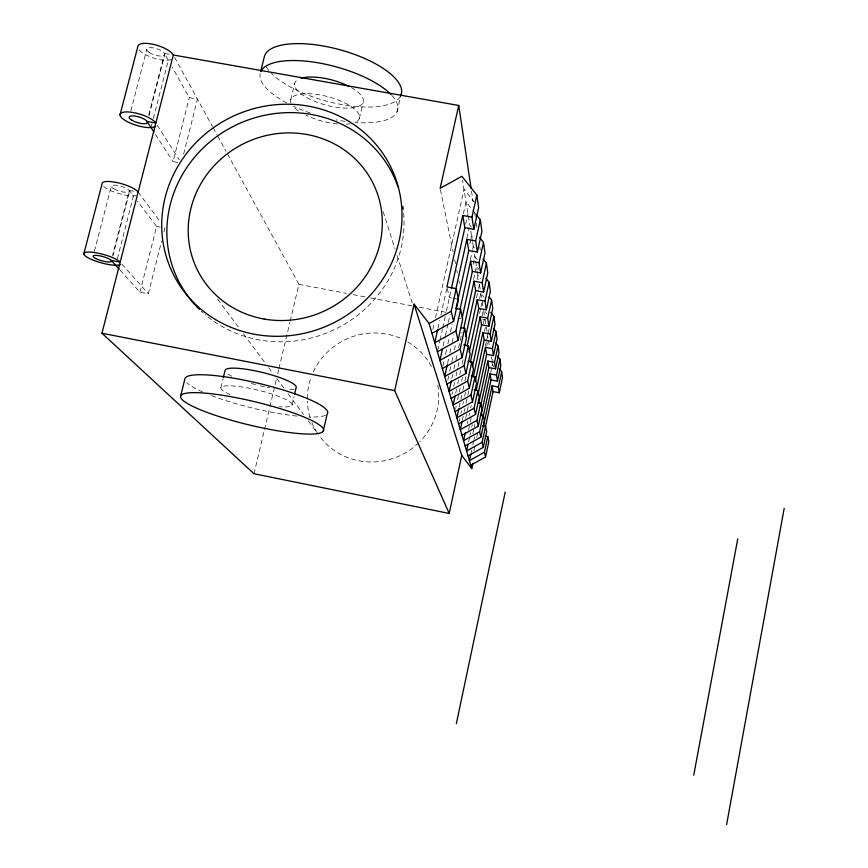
<?xml version="1.0" encoding="UTF-8"?>
<svg xmlns="http://www.w3.org/2000/svg" width="868" height="868" viewBox="0 0 868 868"><rect width="100%" height="100%" fill="white"/><g stroke="black" fill="none" stroke-linecap="round" stroke-linejoin="round"><path stroke-width="0.65" stroke-dasharray="4.34 3.25" d="M485.462 345.768L486.308 341.829M486.59 340.516L489.433 327.41M468.536 430.083L469.957 423.476M470.239 422.163L471.096 418.192M486.796 345.54L487.371 342.903M468.579 441.779L469.718 436.517M470 435.194L470.564 432.568M471.704 427.295L472.279 424.669M472.843 433.577L473.971 428.336M474.254 427.023L474.818 424.398M471.14 452.673L471.704 450.015M472.854 444.72L473.711 440.738M473.993 439.414L474.557 436.767M473.906 450.666L475.046 445.371M476.749 437.439L477.888 432.145M490.691 372.622L492.395 364.679L493.946 366.676M455.581 408.98L456.156 406.354M457.588 399.768L459.031 393.193M459.313 391.88L460.17 387.931M461.602 381.345L462.47 377.406M479.668 298.451L480.818 293.189L484.008 297.236M459.15 407.287L460.593 400.669M460.875 399.345L461.743 395.385M462.894 390.09L464.619 382.159M464.901 380.835L466.051 375.551M479.57 313.402L480.72 308.118M481.013 306.795L481.87 302.824M459.194 421.251L459.758 418.626M460.908 413.363L461.472 410.738M462.904 404.162L463.469 401.537M464.619 396.275L466.04 389.699M482.033 316.093L483.172 310.842M462.34 420.427L464.054 412.495M464.347 411.172L464.922 408.524M466.062 403.229L467.505 396.622M467.787 395.298L468.937 390.003M483.281 323.873L484.431 318.589M465.682 418.181L467.103 411.606M467.396 410.282L468.243 406.332M484.496 331.316L485.353 327.366M467.255 423.671L467.819 421.056M468.948 415.805L469.523 413.19M470.651 407.949L471.216 405.323M447.584 363.399L448.734 358.148M449.884 352.896L451.045 347.645M452.195 342.393L453.931 334.516M470.38 259.662L472.398 250.472M472.68 249.159L473.266 246.534L474.904 248.617M447.79 380.173L448.658 376.224M449.808 370.972L451.534 363.084M451.827 361.772L452.977 356.509M454.42 349.934L455.863 343.37M473.158 264.49L474.894 256.613L477.313 259.673M451.946 378.231L452.814 374.282M453.964 369.009L455.7 361.11M455.982 359.797L457.425 353.211M458.586 347.938L462.047 332.14M473.581 279.463L476.456 266.292L478.832 269.297M451.989 394.441L452.564 391.793M453.725 386.52L454.593 382.549M456.036 375.952L457.761 368.032M458.054 366.708L459.205 361.424M477.107 279.561L477.964 275.601L480.449 278.747M455.711 393.204L456.579 389.233M457.729 383.938L458.597 379.956M459.758 374.661L460.908 369.356M462.069 364.061L463.23 358.755M476.532 297.811L478.257 289.858M478.55 288.534L479.418 284.563L481.046 286.624M437.982 328.288L439.74 320.39M440.901 315.117L446.738 288.762M463.382 213.637L466.018 201.777L471.899 209.188M437.711 350.466L439.74 341.265M440.033 339.941L442.354 329.428M442.647 328.104L445.262 316.277M446.423 311.015L451.143 289.662M465.617 224.215L467.939 213.691M443.136 345.941L445.165 336.741M445.447 335.428L448.062 323.612M448.355 322.299L450.091 314.411M466.897 238.233L469.208 227.731M442.951 366.003L444.101 360.752M445.544 354.187L446.705 348.936M447.866 343.685L449.309 337.12M450.459 331.869L452.195 323.992M469.827 243.919L470.695 239.98M470.988 238.667L471.563 236.042L474.08 239.221M432.882 329.417L434.358 322.809M435.53 317.525L464 189.322L473.744 201.56M397.001 111.842L400.745 95.61M292.006 405.258L294.046 396.589M359.309 118.721L363.149 102.391M253.998 473.733L269.59 407.96M269.905 406.647L276.458 379.023M277.706 373.761L278.639 369.811M278.954 368.499L289.869 322.462M290.183 321.138L298.918 284.313L226.743 152.562M220.863 387.714L222.978 378.99M290.758 99.701L294.74 83.285M120.164 270.252L139.954 292.18L148.309 293.796L161.676 240.913M163.954 231.886L164.931 228.024L161.372 227.351M183.625 154.005L197.492 99.147L189.278 97.672L172.255 67.227M139.954 292.18L156.631 226.45L137.459 201.181M177.777 162.49L173.068 161.622L189.278 97.672M117.343 258.729L133.477 195.918L129.299 190.407L112.612 255.225M151.021 127.563L152.019 123.679M153.354 118.493L168.327 60.196L164.551 53.447L170.801 54.554M148.743 114.891L164.551 53.447M112.97 255.908L129.625 191.188M149.036 115.769L164.822 54.413M94.449 251.145L111.256 186.338M130.851 110.833L146.79 49.389M129.299 190.407L134.356 191.351M156.631 226.45L160.189 227.123M451.978 298.06L449.396 297.572L447.183 288.1M453.28 298.31L457.165 299.048M298.918 284.313L346.571 293.384M353.189 294.643L365.102 296.91M370.397 297.919L412.756 305.981M419.374 307.239L445.837 312.285M482.901 319.337L485.548 319.847M457.74 318.187L461.45 318.892M121.943 264.1L148.309 293.796M472.745 210.24L475.263 213.419M471.4 227.134L469.794 225.105L462.514 180.197M485.114 311.623L486.753 313.717M492.981 360.578L491.396 358.549L490.789 354.752M217.618 299.167L239.492 328.527M243.539 333.963L265.424 363.312M268.657 367.663L272.715 373.099M276.762 378.535L284.053 388.321M288.111 393.757L303.496 414.405M308.368 420.937L316.462 431.808M138.153 192.067L160.2 221.676M155.437 134.377L173.068 161.622M157.271 125.252L179.199 159.799M174.577 57.321L212.443 126.446M213.094 127.629L217 134.757M217.64 135.94L226.092 151.368M383.157 211.64L395.027 248.953M397.077 255.387L412.224 302.986M440.391 189.669L453.053 251.753M454.669 259.673L455.483 263.633M456.828 270.241L457.371 272.877M458.988 280.809L459.519 283.445M470.771 231.181L472.409 241.293M472.626 242.595L473.668 249.051M474.481 254.085L475.48 260.237M475.675 261.452L477.107 270.274M477.324 271.608L478.594 279.442M479.418 284.563L480.221 289.489M480.818 293.189L481.588 297.941M482.163 301.5L483.031 306.849M483.671 310.809L484.507 315.974M485.114 319.749L485.722 323.493M486.319 327.138L487.1 331.956M487.284 333.117L489.313 345.692M491.798 361.001L492.753 366.925M471.498 191.079L473.093 201.788M474.688 212.486L475.295 216.501M476.282 223.184L476.89 227.199M479.874 247.272L480.275 249.941M171.235 59.61A18.803 6.586 17.6 0 1 154.059 58.178A18.803 6.586 17.6 0 1 138.837 49.519M136.352 195.593A19.063 5.11 16.2 0 1 118.254 193.39A19.063 5.11 16.2 0 1 102.793 185.47M291.084 103.151A35.588 12.575 15.1 0 1 331.305 97.639A35.588 12.575 15.1 0 1 354.947 122.442M350.14 123.723A35.588 12.575 15.1 0 1 346.18 124.146M337.381 123.929A35.588 12.575 15.1 0 1 305.927 115.238M298.429 110.93A35.588 12.575 15.1 0 1 293.709 106.992M391.837 95.404A71.111 25.866 15.2 0 1 355.131 122.464M344.997 121.368A71.111 25.866 15.2 0 1 336.035 119.871M310.31 113.024A71.111 25.866 15.2 0 1 293.623 106.352M286.809 102.977A71.111 25.866 15.2 0 1 260.172 73.639M351.236 87.57A35.534 12.912 15.2 0 1 356.846 106.916A35.534 12.912 15.2 0 1 310.668 99.56A35.534 12.912 15.2 0 1 298.668 79.194M400.202 96.641A70.992 26.55 15.3 0 1 341.808 104.572A70.992 26.55 15.3 0 1 271.424 73.411M268.885 70.59A70.992 26.55 15.3 0 1 265.608 65.577M293.992 389.179A36.597 6.738 13.6 0 1 289.695 389.754M269.688 387.779A36.597 6.738 13.6 0 1 267.16 387.302M264.588 386.77A36.597 6.738 13.6 0 1 258.078 385.273M255.507 384.611A36.597 6.738 13.6 0 1 249.17 382.842M231.767 376.256A36.597 6.738 13.6 0 1 226.581 373.012M229.922 394.517A36.662 6.358 13.5 0 1 232.96 385.956A36.662 6.358 13.5 0 1 283.554 398.412A36.662 6.358 13.5 0 1 279.463 406.712M325.533 415.219A73.389 12.727 13.5 0 1 309.388 416.998M296.769 416.087A73.389 12.727 13.5 0 1 209.915 394.994M202.624 391.978A73.389 12.727 13.5 0 1 186.815 382.679M437.765 385.099A66.066 64.145 -25.9 0 1 419.711 441.801M418.767 442.745A66.066 64.145 -25.9 0 1 318.708 435.02M317.276 432.893A66.066 64.145 -25.9 0 1 311.905 422.564M310.169 417.714A66.066 64.145 -25.9 0 1 307.359 401.2M307.315 398.618A66.066 64.145 -25.9 0 1 311.232 376.972M313.229 372.122A66.066 64.145 -25.9 0 1 403.132 339.486M407.7 341.916A66.066 64.145 -25.9 0 1 432.112 367.956M403.642 213.322A119.665 113.491 -25 0 1 337.478 328.082A119.665 113.491 -25 0 1 205.195 314.683M203.231 312.979A119.665 113.491 -25 0 1 201.311 311.221M149.339 52.492A9.407 3.288 17.6 0 0 164.486 55.205A9.407 3.288 17.6 0 0 153.603 47.946A9.407 3.288 17.6 0 0 149.339 52.492M113.99 188.909A9.537 2.55 16.2 0 0 129.332 191.795A9.537 2.55 16.2 0 0 118.005 185.535A9.537 2.55 16.2 0 0 113.99 188.909"/><path stroke-width="1.3" d="M726.614 824.6L784.195 508.312M693.738 775.211L737.757 538.822M456.34 723.706L505.219 492.015M468.036 455.884L483.292 447.346L482.109 442.311L493.067 391.587L492.08 385.859L498.373 387.085L499.263 392.792L493.067 391.587M496.518 375.117L490.008 373.858L491.06 379.956L497.462 381.193L496.518 375.117L499.914 359.254L497.472 356.119M483.292 447.346L486.688 431.515L485.559 426.231L482.944 425.711M497.462 381.193L500.803 365.58L499.914 359.254M470.771 465.215L485.559 456.937L484.442 452.217L487.783 436.626L485.245 436.127M498.373 387.085L501.671 371.71L499.295 368.672M485.559 456.937L488.836 441.584L487.783 436.626M499.263 392.792L502.507 377.645L501.671 371.71M455.016 411.616L472.561 401.808L476.478 383.699L474.98 376.701L471.226 375.974M488.912 326.216L487.664 318.176L480.178 316.744L481.566 324.816L488.912 326.216L492.764 308.39L491.592 300.024L489.161 296.932M449.201 513.444L461.743 455.461L414.101 304.18L394.69 390.633L449.201 513.444L253.998 473.733L101.957 333.225L173.307 54.999A18.803 6.586 17.6 0 0 153.614 44.409A18.803 6.586 17.6 0 0 137.752 46.872L120.034 114.891M476.174 390.155L485.44 347.309L492.406 348.643L493.48 355.598L486.644 354.285L485.44 347.309M458.619 423.877L475.534 414.427L474.08 408.231L477.921 390.448L474.297 389.743M490.116 333.963L482.901 332.585L484.192 340.072L491.277 341.439L490.116 333.963L493.903 316.451L490.767 312.458M477.888 394.842L486.644 354.285M468.015 444.416L466.593 450.991L482.109 442.311M475.534 414.427L479.31 396.947L477.921 390.448M491.277 341.439L494.988 324.22L493.903 316.451M478.702 403.229L487.805 361.034L494.532 362.325L495.541 368.824L488.923 367.544L487.805 361.034M461.971 435.291L478.301 426.155L476.944 420.394L480.644 403.219L478.311 402.763M492.406 348.643L496.051 331.717L493.621 328.614M480.546 406.474L488.923 367.544M470.847 453.997L469.425 460.626L484.442 452.217M478.301 426.155L481.935 409.273L480.644 403.219M493.48 355.598L497.06 338.954L496.051 331.717M480.991 415.772L490.008 373.858M461.743 455.461L471.758 468.557L472.897 463.262M465.107 445.935L480.883 437.103L479.613 431.732L483.183 415.11L480.937 414.665M494.532 362.325L498.048 345.952L495.704 342.947M483.096 417.009L491.06 379.956M480.883 437.103L484.387 420.763L483.183 415.11M495.541 368.824L499.002 352.712L498.048 345.952M483.411 426.253L492.08 385.859M446.922 384.112L465.899 373.533L464.054 365.732L468.394 345.833L463.74 344.943M482.152 282.718L474.058 281.199L475.686 290.617L483.606 292.115L482.152 282.718L486.416 263.167L483.129 259.011M469.219 352.061L478.735 308.379L477.237 299.677L485.017 301.142L486.362 309.822L478.735 308.379M465.899 373.533L470.141 354.025L468.394 345.833M483.606 292.115L487.783 272.932L486.416 263.167M458.857 408.6L456.85 417.855L474.08 408.231M470.293 362.249L480.178 316.744M451.121 398.401L469.36 388.224L467.657 381.019L471.823 361.88L467.906 361.121M485.017 301.142L489.107 282.317L485.939 278.313M472.496 366.6L481.566 324.816M462.047 421.75L460.322 429.682L476.944 420.394M469.36 388.224L473.429 369.442L471.823 361.88M486.362 309.822L490.377 291.344L489.107 282.317M473.234 377.222L482.901 332.585M472.561 401.808L470.988 395.146L474.98 376.701M487.664 318.176L491.592 300.024M475.328 381.019L484.192 340.072M465.27 432.839L463.566 440.705L479.613 431.732M447.291 364.712L444.698 376.528L464.054 365.732M459.942 309.724L470.608 261.159L479.038 262.733L480.633 272.932L472.366 271.391L470.608 261.159M437.418 351.779L458.054 340.278L455.874 331.034L460.615 309.431L455.559 308.476M475.653 240.968L466.854 239.329L468.774 250.483L477.389 252.089L475.653 240.968L480.308 219.767L476.109 214.472M462.297 317.341L472.366 271.391M458.054 340.278L462.687 319.131L460.615 309.431M477.389 252.089L481.935 231.322L480.308 219.767M451.371 380.868L449.071 391.403L467.657 381.019M463.707 328.505L474.058 281.199M442.365 368.629L462.145 357.605L460.138 349.131L464.673 328.419L461.038 327.724M479.038 262.733L483.498 242.389L479.461 237.311M465.617 336.686L475.686 290.617M462.145 357.605L466.572 337.305L464.673 328.419M480.633 272.932L484.984 253L483.498 242.389M455.125 395.862L453.107 405.128L470.988 395.146M467.168 345.855L477.237 299.677M462.742 215.47L464.847 227.676L473.852 229.336L471.953 217.174L462.742 215.47L446.911 286.917L456.188 288.675L458.456 299.286L453.595 321.366L432.004 333.388M437.689 329.612L434.77 342.795L455.874 331.034M451.436 288.339L464.847 227.676M442.55 348.567L439.946 360.383L460.138 349.131M455.819 289.326L466.854 239.329M453.595 321.366L451.208 311.232L456.188 288.675M471.953 217.174L476.836 195.04L461.884 176.291L440.119 188.345L458.738 105.462L173.307 54.999M456.047 308.281L468.774 250.483M473.852 229.336L478.615 207.691L476.836 195.04M323.189 431.298A73.52 11.946 13.5 0 0 223.651 395.461A73.52 11.946 13.5 0 0 209.47 413.276A73.52 11.946 13.5 0 0 323.189 431.298L327.203 413.938A73.389 12.727 13.5 0 0 261.474 384.025A73.389 12.727 13.5 0 0 184.895 378.839L180.577 396.383M294.621 394.115L296.086 387.92A36.597 6.738 13.6 0 0 263.329 372.676A36.597 6.738 13.6 0 0 225.094 370.278L223.271 377.754M260.791 71.111L264.208 57.245A70.992 26.55 15.3 0 1 341.146 50.094A70.992 26.55 15.3 0 1 400.745 95.61M83.805 253.944L102.055 183.907A19.063 5.11 16.2 0 1 117.798 182.747A19.063 5.11 16.2 0 1 138.153 192.067M471.758 468.557L429.107 323.536L451.208 311.232M101.957 333.225L394.69 390.633M119.263 269.254L111.278 260.411L120.185 262.114A19.204 4.34 15.5 0 0 91.52 252.165A19.204 4.34 15.5 0 0 91.889 259.619A19.204 4.34 15.5 0 0 120.305 264.469M414.101 304.18L429.107 323.536M153.962 132.11L147.05 121.433L155.86 123.028A18.933 5.859 16.9 0 0 127.943 111.939A18.933 5.859 16.9 0 0 127.639 121.845A18.933 5.859 16.9 0 0 155.763 126.153M458.738 105.462L471.107 188.41M260.888 71.48A71.111 25.866 15.2 0 1 319.001 62.973A71.111 25.866 15.2 0 1 390.969 94.493M301.087 78.272A35.534 12.912 15.2 0 1 349.001 86.388M402.861 206.551A119.665 113.491 -25 0 1 403.219 209.253M199.434 309.42A119.665 113.491 -25 0 1 224.53 131.35A119.665 113.491 -25 0 1 398.021 186.826M131.795 120.207A9.472 2.929 16.9 0 0 147.039 122.996A9.472 2.929 16.9 0 0 135.94 116.236A9.472 2.929 16.9 0 0 131.795 120.207M95.925 258.631A9.602 2.17 15.5 0 0 111.364 261.594A9.602 2.17 15.5 0 0 99.809 255.865A9.602 2.17 15.5 0 0 95.925 258.631M256.114 334.549A121.26 114.88 -25 0 0 396.372 180.598A121.26 114.88 -25 0 0 193.119 145.661A121.26 114.88 -25 0 0 256.114 334.549M264.23 319.055A97.943 92.887 -25 0 0 377.84 194.92A97.943 92.887 -25 0 0 213.712 166.189A97.943 92.887 -25 0 0 264.23 319.055"/></g></svg>
